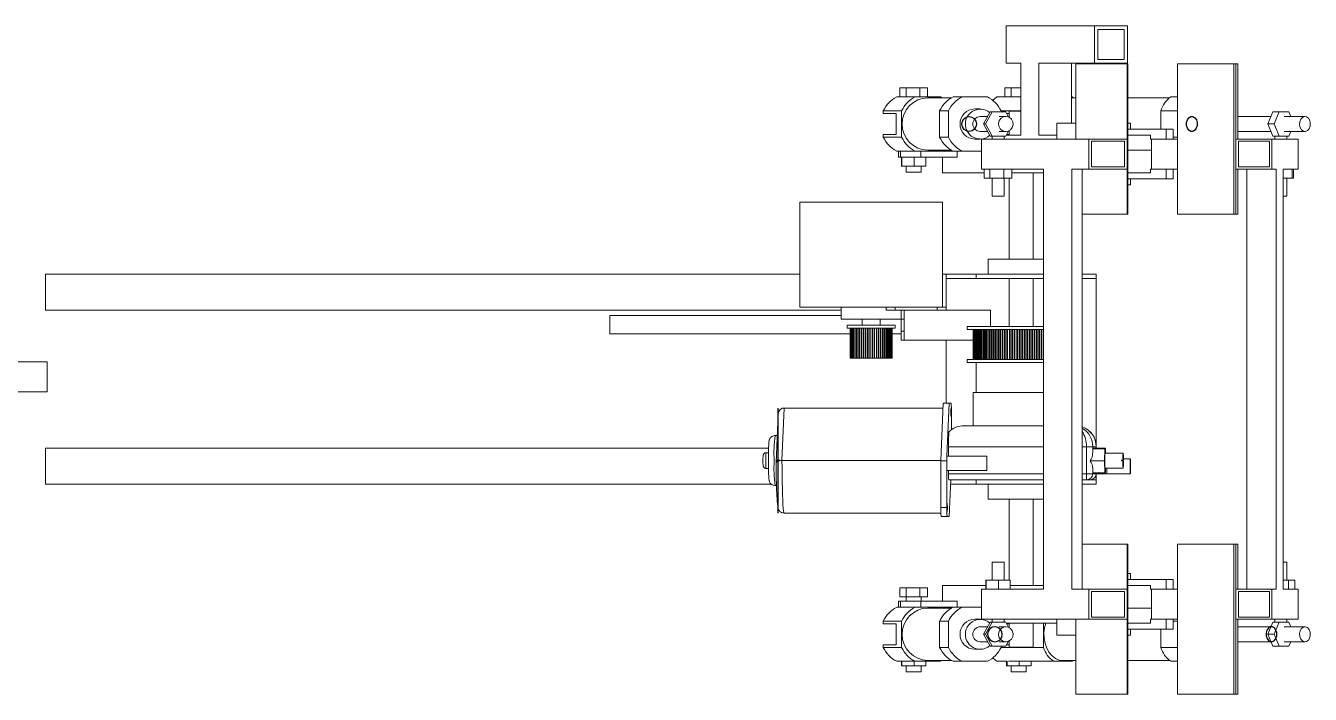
# Model space of a CAD drawing. Header units: millimetres. Extents: x 0 to 1189, y 0 to 841.
# Drawn here: x 562.8 to 648.4, y 686.9 to 731.5 of the extents above; entities that cross this region are included whole.
import ezdxf

# ---------------------------------------------------------------- set-up
doc = ezdxf.new("R2010")
doc.units = ezdxf.units.MM
doc.linetypes.add('CENTERX2', pattern=[20.32, 12.7, -2.54, 2.54, -2.54])

msp = doc.modelspace()

# ---------------------------------------------------------------- linework, layer by layer
at = {"color": 7, "linetype": 'Continuous', "lineweight": 15}
for p, q in [((628.163, 728.996), (628.163, 731.496)), ((634.053, 731.496), (628.163, 731.496)), ((634.053, 728.996), (634.053, 731.496)), ((634.053, 731.496), (636.243, 731.496)), ((634.272, 729.246), (634.272, 731.246)), ((634.272, 731.246), (636.024, 731.246)), ((636.024, 731.246), (636.024, 729.246)), ((636.243, 731.496), (636.243, 728.996)), ((636.024, 729.246), (634.272, 729.246)), ((629.128, 728.996), (628.163, 728.996)), ((629.128, 728.996), (629.128, 724.196)), ((634.053, 728.996), (630.334, 728.996)), ((630.334, 728.996), (630.334, 724.196)), ((632.523, 728.996), (632.523, 724.996)), ((632.813, 728.946), (632.813, 723.946)), ((632.813, 728.946), (636.226, 728.946)), ((636.243, 728.996), (634.053, 728.996)), ((636.226, 728.946), (636.226, 718.946)), ((636.226, 728.946), (636.274, 728.946)), ((636.274, 728.946), (636.274, 718.946)), ((639.565, 728.946), (639.565, 718.946)), ((639.565, 728.946), (643.324, 728.946)), ((643.324, 728.946), (643.324, 718.946)), ((643.461, 728.946), (643.324, 728.946)), ((643.461, 728.946), (643.461, 718.946)), ((643.6, 728.946), (643.461, 728.946)), ((643.6, 723.946), (643.6, 728.946)), ((621.073, 726.746), (620.875, 726.746)), ((621.073, 727.346), (621.073, 726.746)), ((621.073, 727.346), (621.498, 727.346)), ((621.073, 726.746), (621.105, 726.746)), ((622.096, 726.746), (621.105, 726.746)), ((621.498, 727.346), (621.498, 726.746)), ((621.498, 727.346), (622.42, 727.346)), ((622.096, 726.746), (623.795, 726.746)), ((622.42, 727.346), (622.42, 726.746)), ((622.42, 727.346), (622.918, 727.346)), ((622.918, 727.346), (622.918, 726.746)), ((624.536, 726.696), (622.946, 726.696)), ((623.889, 726.696), (623.795, 726.746)), ((625.218, 726.746), (624.63, 726.746)), ((625.218, 726.746), (626.916, 726.746)), ((628.461, 726.746), (627.541, 726.746)), ((628.08, 727.346), (628.08, 726.746)), ((628.08, 727.346), (628.505, 727.346)), ((628.461, 726.746), (628.505, 726.746)), ((628.505, 727.346), (628.505, 726.746)), ((628.505, 727.346), (629.128, 727.346)), ((628.505, 726.746), (628.546, 726.746)), ((629.128, 726.746), (628.546, 726.746)), ((632.523, 726.746), (632.558, 726.746)), ((632.813, 726.696), (632.523, 726.696)), ((632.627, 726.696), (632.558, 726.746)), ((639.052, 726.696), (636.274, 726.696)), ((639.565, 726.746), (639.122, 726.746)), ((619.971, 725.818), (619.971, 725.646)), ((621.192, 725.818), (619.971, 725.818)), ((620.83, 725.646), (619.971, 725.646)), ((620.83, 724.246), (620.83, 725.646)), ((621.192, 725.818), (621.192, 724.075)), ((624.314, 725.818), (623.726, 725.818)), ((623.726, 725.818), (623.726, 724.075)), ((624.314, 725.818), (624.314, 724.075)), ((626.429, 725.946), (626.067, 725.946)), ((627.101, 725.746), (626.651, 724.946)), ((627.236, 725.746), (626.787, 724.946)), ((627.236, 725.746), (627.101, 725.746)), ((628.136, 725.746), (627.236, 725.746)), ((627.821, 725.818), (627.821, 725.746)), ((629.128, 725.818), (627.821, 725.818)), ((628.327, 725.408), (628.136, 725.746)), ((628.366, 725.646), (628.192, 725.646)), ((628.366, 725.796), (628.366, 725.389)), ((628.366, 725.796), (628.465, 725.796)), ((628.465, 725.796), (629.128, 725.796)), ((639.565, 725.818), (638.457, 725.818)), ((638.457, 725.818), (638.457, 724.596)), ((645.588, 724.946), (645.919, 725.746)), ((645.919, 725.746), (646.338, 725.746)), ((646.007, 724.946), (646.338, 725.746)), ((646.338, 725.746), (647, 725.746)), ((647, 725.746), (647.124, 725.446)), ((626.932, 725.446), (626.429, 725.446)), ((626.787, 724.946), (626.651, 724.946)), ((626.651, 724.946), (627.101, 724.146)), ((626.787, 724.946), (627.236, 724.146)), ((628.139, 725.446), (627.686, 725.446)), ((631.526, 724.996), (631.526, 723.946)), ((631.526, 724.996), (632.813, 724.996)), ((636.274, 724.996), (636.442, 724.996)), ((636.442, 724.596), (636.442, 724.996)), ((645.795, 725.446), (643.6, 725.446)), ((645.919, 724.146), (645.588, 724.946)), ((645.588, 724.946), (646.007, 724.946)), ((646.338, 724.146), (646.007, 724.946)), ((648.064, 725.446), (646.669, 725.446)), ((619.971, 724.246), (619.971, 724.075)), ((619.971, 724.246), (620.83, 724.246)), ((621.192, 724.075), (619.971, 724.075)), ((624.314, 724.075), (623.726, 724.075)), ((626.067, 723.946), (626.429, 723.946)), ((626.429, 724.446), (626.932, 724.446)), ((626.524, 721.946), (626.524, 723.946)), ((633.661, 723.946), (626.524, 723.946)), ((627.236, 724.146), (627.101, 724.146)), ((627.218, 724.146), (627.218, 723.946)), ((627.236, 724.146), (627.429, 724.146)), ((627.944, 724.146), (627.429, 724.146)), ((627.686, 724.446), (628.139, 724.446)), ((627.944, 724.146), (628.136, 724.146)), ((628.018, 723.946), (628.018, 724.146)), ((628.136, 724.146), (628.327, 724.485)), ((629.128, 724.196), (628.164, 724.196)), ((628.192, 724.246), (628.366, 724.246)), ((628.366, 724.504), (628.366, 724.196)), ((631.526, 724.196), (630.334, 724.196)), ((633.661, 721.946), (633.661, 723.946)), ((636.226, 723.946), (633.661, 723.946)), ((636.226, 723.946), (636.226, 721.946)), ((638.819, 724.596), (636.274, 724.596)), ((637.784, 724.196), (636.274, 724.196)), ((637.784, 723.946), (637.784, 724.196)), ((638.819, 723.946), (637.784, 723.946)), ((637.846, 723.946), (637.846, 721.946)), ((638.819, 724.596), (638.819, 723.946)), ((639.279, 724.596), (638.819, 724.596)), ((639.565, 723.946), (638.819, 723.946)), ((639.279, 724.596), (639.279, 723.946)), ((639.565, 724.075), (639.279, 724.075)), ((643.461, 723.946), (643.461, 721.946)), ((643.461, 723.946), (645.867, 723.946)), ((643.6, 724.446), (645.795, 724.446)), ((645.867, 721.946), (645.867, 723.946)), ((645.867, 723.946), (647.617, 723.946)), ((645.919, 724.146), (646.338, 724.146)), ((646.06, 724.146), (646.06, 723.946)), ((646.479, 724.146), (646.338, 724.146)), ((646.858, 724.146), (646.479, 724.146)), ((646.669, 724.446), (648.064, 724.446)), ((647, 724.146), (646.858, 724.146)), ((646.86, 723.946), (646.86, 724.146)), ((647.124, 724.446), (647, 724.146)), ((647.617, 721.946), (647.617, 723.946)), ((620.996, 723.146), (620.875, 723.146)), ((620.996, 723.146), (620.996, 722.746)), ((620.996, 723.146), (621.12, 723.146)), ((621.12, 723.146), (621.12, 722.746)), ((621.12, 723.146), (621.257, 723.146)), ((622.096, 723.146), (621.257, 723.146)), ((622.096, 723.146), (623.795, 723.146)), ((622.478, 723.146), (622.478, 722.746)), ((622.946, 723.196), (624.536, 723.196)), ((623.795, 723.146), (623.889, 723.196)), ((624.63, 723.146), (623.795, 723.146)), ((623.922, 723.196), (623.922, 723.146)), ((625.218, 723.146), (624.63, 723.146)), ((624.887, 722.746), (624.887, 723.146)), ((625.218, 723.146), (626.524, 723.146)), ((636.047, 723.806), (633.84, 723.806)), ((633.84, 723.806), (633.84, 722.086)), ((636.047, 722.086), (636.047, 723.806)), ((636.274, 723.196), (637.846, 723.196)), ((643.629, 723.806), (645.699, 723.806)), ((643.629, 722.086), (643.629, 723.806)), ((645.699, 723.806), (645.699, 722.086)), ((621.12, 722.746), (620.996, 722.746)), ((622.478, 722.746), (621.12, 722.746)), ((621.18, 722.746), (621.18, 722.146)), ((621.212, 722.746), (621.212, 722.146)), ((622.027, 722.746), (622.027, 722.146)), ((624.887, 722.746), (622.478, 722.746)), ((622.811, 722.746), (622.811, 722.146)), ((623.922, 722.746), (623.922, 721.696)), ((621.212, 722.146), (621.18, 722.146)), ((622.027, 722.146), (621.212, 722.146)), ((621.496, 722.146), (621.496, 721.746)), ((622.496, 721.746), (621.496, 721.746)), ((622.811, 722.146), (622.027, 722.146)), ((622.496, 721.746), (622.496, 722.146)), ((626.7, 721.696), (623.922, 721.696)), ((630.656, 721.946), (626.524, 721.946)), ((626.7, 721.346), (626.7, 721.946)), ((627.077, 721.346), (627.077, 721.946)), ((627.996, 721.346), (627.996, 721.946)), ((628.537, 721.346), (628.537, 721.946)), ((630.656, 721.696), (628.537, 721.696)), ((629.966, 715.946), (629.966, 721.696)), ((630.656, 693.946), (630.656, 721.946)), ((632.534, 693.946), (632.534, 721.946)), ((633.661, 721.946), (632.534, 721.946)), ((633.221, 693.946), (633.221, 721.946)), ((636.226, 721.946), (633.661, 721.946)), ((633.84, 722.086), (636.047, 722.086)), ((636.274, 721.696), (637.784, 721.696)), ((637.784, 721.696), (637.784, 721.946)), ((638.819, 721.946), (637.784, 721.946)), ((639.565, 721.946), (638.819, 721.946)), ((638.819, 721.296), (638.819, 721.946)), ((639.279, 721.296), (639.279, 721.946)), ((643.461, 721.946), (645.867, 721.946)), ((643.6, 718.946), (643.6, 721.946)), ((645.699, 722.086), (643.629, 722.086)), ((644.197, 721.946), (644.197, 693.946)), ((645.867, 721.946), (646.144, 721.946)), ((646.144, 721.946), (646.144, 693.946)), ((646.604, 721.946), (647.617, 721.946)), ((646.604, 721.946), (646.604, 693.946)), ((647.219, 721.346), (647.219, 721.946)), ((647.295, 721.346), (647.295, 721.946)), ((627.077, 721.346), (626.7, 721.346)), ((627.996, 721.346), (627.077, 721.346)), ((627.218, 721.346), (627.218, 720.146)), ((628.537, 721.346), (627.996, 721.346)), ((628.018, 720.146), (628.018, 721.346)), ((628.366, 721.346), (628.366, 715.946)), ((638.819, 721.296), (636.274, 721.296)), ((636.274, 720.896), (636.442, 720.896)), ((636.442, 720.896), (636.442, 721.296)), ((639.279, 721.296), (638.819, 721.296)), ((647.219, 721.346), (646.604, 721.346)), ((646.86, 720.146), (646.86, 721.346)), ((647.295, 721.346), (647.219, 721.346)), ((614.41, 719.746), (614.41, 712.746)), ((623.922, 719.746), (614.41, 719.746)), ((623.922, 712.746), (623.922, 719.746)), ((628.018, 720.146), (627.218, 720.146)), ((646.86, 720.146), (646.604, 720.146)), ((633.221, 718.946), (636.226, 718.946)), ((636.226, 718.946), (636.274, 718.946)), ((639.565, 718.946), (643.324, 718.946)), ((643.461, 718.946), (643.324, 718.946)), ((643.6, 718.946), (643.461, 718.946)), ((626.966, 715.946), (626.966, 714.946)), ((630.656, 715.946), (626.966, 715.946)), ((564.166, 712.546), (564.166, 714.946)), ((564.166, 714.946), (614.41, 714.946)), ((623.922, 714.951), (624.166, 714.951)), ((624.166, 714.946), (624.166, 714.951)), ((624.166, 714.646), (624.166, 714.946)), ((624.166, 714.946), (626.166, 714.946)), ((626.166, 714.646), (624.166, 714.646)), ((624.166, 712.746), (624.166, 714.646)), ((626.166, 714.946), (626.166, 714.646)), ((626.166, 714.946), (630.656, 714.946)), ((626.166, 714.646), (630.656, 714.646)), ((628.366, 714.646), (628.366, 711.446)), ((629.966, 711.446), (629.966, 714.646)), ((633.221, 714.946), (634.166, 714.946)), ((634.166, 714.646), (633.221, 714.646)), ((634.166, 714.946), (634.166, 714.646)), ((634.166, 714.646), (634.166, 703.336)), ((564.166, 712.546), (617.166, 712.546)), ((617.166, 712.176), (601.766, 712.176)), ((601.766, 711.594), (601.766, 712.176)), ((620.215, 712.746), (614.41, 712.746)), ((617.166, 712.746), (617.166, 711.946)), ((620.166, 712.546), (620.166, 712.746)), ((620.766, 712.546), (620.166, 712.546)), ((620.215, 712.746), (620.766, 712.746)), ((620.766, 712.746), (620.766, 712.546)), ((620.766, 712.746), (623.566, 712.746)), ((620.766, 712.546), (623.566, 712.546)), ((621.166, 711.946), (621.166, 712.546)), ((621.366, 712.546), (621.366, 711.946)), ((623.566, 712.546), (623.566, 712.746)), ((623.566, 712.746), (624.166, 712.746)), ((624.166, 712.546), (623.566, 712.546)), ((624.166, 712.746), (624.166, 712.546)), ((627.118, 712.546), (624.166, 712.546)), ((627.118, 711.446), (627.118, 712.546)), ((601.766, 710.976), (601.766, 711.594)), ((621.166, 711.946), (617.166, 711.946)), ((617.566, 711.546), (617.566, 711.346)), ((617.566, 711.546), (620.766, 711.546)), ((617.566, 711.346), (620.766, 711.346)), ((617.767, 711.346), (617.767, 709.346)), ((617.769, 709.346), (617.769, 711.346)), ((617.781, 711.346), (617.781, 709.346)), ((617.785, 709.346), (617.785, 711.346)), ((617.81, 711.346), (617.81, 709.346)), ((617.817, 709.346), (617.817, 711.346)), ((617.854, 711.346), (617.854, 709.346)), ((617.864, 709.346), (617.864, 711.346)), ((617.912, 711.346), (617.912, 709.346)), ((617.925, 709.346), (617.925, 711.346)), ((617.985, 711.346), (617.985, 709.346)), ((617.999, 709.346), (617.999, 711.346)), ((618.07, 711.346), (618.07, 709.346)), ((618.086, 709.346), (618.086, 711.346)), ((618.167, 711.346), (618.167, 709.346)), ((618.185, 709.346), (618.185, 711.346)), ((618.275, 711.346), (618.275, 709.346)), ((618.295, 709.346), (618.295, 711.346)), ((618.392, 711.346), (618.392, 709.346)), ((618.415, 709.346), (618.415, 711.346)), ((618.518, 711.346), (618.518, 709.346)), ((618.542, 709.346), (618.542, 711.346)), ((618.566, 711.946), (618.566, 711.546)), ((618.652, 711.346), (618.652, 709.346)), ((618.677, 709.346), (618.677, 711.346)), ((618.791, 711.346), (618.791, 709.346)), ((618.816, 709.346), (618.816, 711.346)), ((618.934, 711.346), (618.934, 709.346)), ((618.96, 709.346), (618.96, 711.346)), ((619.079, 711.346), (619.079, 709.346)), ((619.106, 709.346), (619.106, 711.346)), ((619.226, 711.346), (619.226, 709.346)), ((619.252, 709.346), (619.252, 711.346)), ((619.372, 711.346), (619.372, 709.346)), ((619.398, 709.346), (619.398, 711.346)), ((619.515, 711.346), (619.515, 709.346)), ((619.541, 709.346), (619.541, 711.346)), ((619.655, 711.346), (619.655, 709.346)), ((619.68, 709.346), (619.68, 711.346)), ((619.766, 711.546), (619.766, 711.946)), ((619.79, 711.346), (619.79, 709.346)), ((619.813, 709.346), (619.813, 711.346)), ((619.917, 711.346), (619.917, 709.346)), ((619.939, 709.346), (619.939, 711.346)), ((620.037, 711.346), (620.037, 709.346)), ((620.057, 709.346), (620.057, 711.346)), ((620.146, 711.346), (620.146, 709.346)), ((620.165, 709.346), (620.165, 711.346)), ((620.245, 711.346), (620.245, 709.346)), ((620.262, 709.346), (620.262, 711.346)), ((620.333, 711.346), (620.333, 709.346)), ((620.347, 709.346), (620.347, 711.346)), ((620.407, 711.346), (620.407, 709.346)), ((620.419, 709.346), (620.419, 711.346)), ((620.468, 711.346), (620.468, 709.346)), ((620.478, 709.346), (620.478, 711.346)), ((620.515, 711.346), (620.515, 709.346)), ((620.522, 709.346), (620.522, 711.346)), ((620.546, 711.346), (620.546, 709.346)), ((620.551, 709.346), (620.551, 711.346)), ((620.563, 711.346), (620.563, 709.346)), ((620.565, 709.346), (620.565, 711.346)), ((620.766, 711.346), (620.766, 711.546)), ((621.366, 711.946), (621.166, 711.946)), ((621.166, 711.146), (621.166, 711.946)), ((621.166, 711.146), (621.366, 711.146)), ((621.166, 710.546), (621.166, 711.146)), ((621.366, 711.146), (621.366, 711.946)), ((621.366, 711.146), (621.366, 710.546)), ((625.566, 711.446), (625.566, 711.246)), ((625.566, 711.446), (630.656, 711.446)), ((625.566, 711.246), (630.652, 711.246)), ((625.966, 709.246), (625.966, 711.246)), ((625.967, 711.246), (625.967, 709.246)), ((625.972, 709.246), (625.972, 711.246)), ((625.976, 711.246), (625.976, 709.246)), ((625.988, 709.246), (625.988, 711.246)), ((625.993, 711.246), (625.993, 709.246)), ((626.011, 709.246), (626.011, 711.246)), ((626.02, 711.246), (626.02, 709.246)), ((626.044, 709.246), (626.044, 711.246)), ((626.055, 711.246), (626.055, 709.246)), ((626.085, 709.246), (626.085, 711.246)), ((626.098, 711.246), (626.098, 709.246)), ((626.134, 709.246), (626.134, 711.246)), ((626.15, 711.246), (626.15, 709.246)), ((626.192, 709.246), (626.192, 711.246)), ((626.21, 711.246), (626.21, 709.246)), ((626.258, 709.246), (626.258, 711.246)), ((626.278, 711.246), (626.278, 709.246)), ((626.332, 709.246), (626.332, 711.246)), ((626.354, 711.246), (626.354, 709.246)), ((626.413, 709.246), (626.413, 711.246)), ((626.438, 711.246), (626.438, 709.246)), ((626.503, 709.246), (626.503, 711.246)), ((626.529, 711.246), (626.529, 709.246)), ((626.599, 709.246), (626.599, 711.246)), ((626.628, 711.246), (626.628, 709.246)), ((626.703, 709.246), (626.703, 711.246)), ((626.733, 711.246), (626.733, 709.246)), ((626.813, 709.246), (626.813, 711.246)), ((626.845, 711.246), (626.845, 709.246)), ((626.93, 709.246), (626.93, 711.246)), ((626.964, 711.246), (626.964, 709.246)), ((627.053, 709.246), (627.053, 711.246)), ((627.089, 711.246), (627.089, 709.246)), ((627.181, 709.246), (627.181, 711.246)), ((627.219, 711.246), (627.219, 709.246)), ((627.315, 709.246), (627.315, 711.246)), ((627.354, 711.246), (627.354, 709.246)), ((627.454, 709.246), (627.454, 711.246)), ((627.495, 711.246), (627.495, 709.246)), ((627.598, 709.246), (627.598, 711.246)), ((627.64, 711.246), (627.64, 709.246)), ((627.746, 709.246), (627.746, 711.246)), ((627.789, 711.246), (627.789, 709.246)), ((627.899, 709.246), (627.899, 711.246)), ((627.942, 711.246), (627.942, 709.246)), ((628.054, 709.246), (628.054, 711.246)), ((628.099, 711.246), (628.099, 709.246)), ((628.213, 709.246), (628.213, 711.246)), ((628.258, 711.246), (628.258, 709.246)), ((628.374, 709.246), (628.374, 711.246)), ((628.42, 711.246), (628.42, 709.246)), ((628.537, 709.246), (628.537, 711.246)), ((628.584, 711.246), (628.584, 709.246)), ((628.702, 709.246), (628.702, 711.246)), ((628.749, 711.246), (628.749, 709.246)), ((628.869, 709.246), (628.869, 711.246)), ((628.916, 711.246), (628.916, 709.246)), ((629.036, 709.246), (629.036, 711.246)), ((629.083, 711.246), (629.083, 709.246)), ((629.203, 709.246), (629.203, 711.246)), ((629.251, 711.246), (629.251, 709.246)), ((629.371, 709.246), (629.371, 711.246)), ((629.418, 711.246), (629.418, 709.246)), ((629.538, 709.246), (629.538, 711.246)), ((629.585, 711.246), (629.585, 709.246)), ((629.703, 709.246), (629.703, 711.246)), ((629.75, 711.246), (629.75, 709.246)), ((629.868, 709.246), (629.868, 711.246)), ((629.914, 711.246), (629.914, 709.246)), ((630.03, 709.246), (630.03, 711.246)), ((630.076, 711.246), (630.076, 709.246)), ((630.19, 709.246), (630.19, 711.246)), ((630.235, 711.246), (630.235, 709.246)), ((630.347, 709.246), (630.347, 711.246)), ((630.392, 711.246), (630.392, 709.246)), ((630.501, 709.246), (630.501, 711.246)), ((630.545, 711.246), (630.545, 709.246)), ((630.652, 709.246), (630.652, 711.246)), ((601.766, 710.976), (617.767, 710.976)), ((620.565, 710.976), (621.166, 710.976)), ((621.366, 710.546), (621.166, 710.546)), ((625.966, 710.546), (621.366, 710.546)), ((624.166, 710.546), (624.166, 706.337)), ((564.27, 709.11), (550.41, 709.11)), ((564.27, 709.11), (564.27, 707.11)), ((617.767, 709.346), (617.769, 709.346)), ((617.769, 709.346), (617.781, 709.346)), ((617.781, 709.346), (617.785, 709.346)), ((617.785, 709.346), (617.81, 709.346)), ((617.81, 709.346), (617.817, 709.346)), ((617.817, 709.346), (617.854, 709.346)), ((617.854, 709.346), (617.864, 709.346)), ((617.864, 709.346), (617.912, 709.346)), ((617.912, 709.346), (617.925, 709.346)), ((617.925, 709.346), (617.985, 709.346)), ((617.985, 709.346), (617.999, 709.346)), ((617.999, 709.346), (618.07, 709.346)), ((618.07, 709.346), (618.086, 709.346)), ((618.086, 709.346), (618.167, 709.346)), ((618.167, 709.346), (618.185, 709.346)), ((618.185, 709.346), (618.275, 709.346)), ((618.275, 709.346), (618.295, 709.346)), ((618.295, 709.346), (618.392, 709.346)), ((618.392, 709.346), (618.415, 709.346)), ((618.415, 709.346), (618.518, 709.346)), ((618.518, 709.346), (618.542, 709.346)), ((618.542, 709.346), (618.652, 709.346)), ((618.652, 709.346), (618.677, 709.346)), ((618.677, 709.346), (618.791, 709.346)), ((618.791, 709.346), (618.816, 709.346)), ((618.816, 709.346), (618.934, 709.346)), ((618.934, 709.346), (618.96, 709.346)), ((618.96, 709.346), (619.079, 709.346)), ((619.079, 709.346), (619.106, 709.346)), ((619.106, 709.346), (619.226, 709.346)), ((619.226, 709.346), (619.252, 709.346)), ((619.252, 709.346), (619.372, 709.346)), ((619.372, 709.346), (619.398, 709.346)), ((619.398, 709.346), (619.515, 709.346)), ((619.515, 709.346), (619.541, 709.346)), ((619.541, 709.346), (619.655, 709.346)), ((619.655, 709.346), (619.68, 709.346)), ((619.68, 709.346), (619.79, 709.346)), ((619.79, 709.346), (619.813, 709.346)), ((619.813, 709.346), (619.917, 709.346)), ((619.917, 709.346), (619.939, 709.346)), ((619.939, 709.346), (620.037, 709.346)), ((620.037, 709.346), (620.057, 709.346)), ((620.057, 709.346), (620.146, 709.346)), ((620.146, 709.346), (620.165, 709.346)), ((620.165, 709.346), (620.245, 709.346)), ((620.245, 709.346), (620.262, 709.346)), ((620.262, 709.346), (620.333, 709.346)), ((620.333, 709.346), (620.347, 709.346)), ((620.347, 709.346), (620.407, 709.346)), ((620.407, 709.346), (620.419, 709.346)), ((620.419, 709.346), (620.468, 709.346)), ((620.468, 709.346), (620.478, 709.346)), ((620.478, 709.346), (620.515, 709.346)), ((620.515, 709.346), (620.522, 709.346)), ((620.522, 709.346), (620.546, 709.346)), ((620.546, 709.346), (620.551, 709.346)), ((620.551, 709.346), (620.563, 709.346)), ((620.563, 709.346), (620.565, 709.346)), ((625.566, 709.246), (625.566, 709.046)), ((625.566, 709.246), (630.652, 709.246)), ((625.566, 709.046), (630.656, 709.046)), ((626.166, 709.046), (626.166, 707.046)), ((564.27, 707.11), (550.41, 707.11)), ((625.966, 707.046), (625.966, 704.846)), ((625.966, 707.046), (629.034, 707.046)), ((629.034, 707.046), (630.656, 707.046)), ((613.373, 706.022), (613.229, 702.522)), ((613.373, 706.022), (623.952, 706.022)), ((623.965, 706.337), (623.808, 702.509)), ((624.365, 706.337), (623.965, 706.337)), ((624.365, 706.337), (624.22, 702.818)), ((624.493, 706.337), (624.365, 706.337)), ((612.98, 705.641), (612.846, 702.37)), ((624.518, 704.575), (624.518, 705.737)), ((625.379, 704.846), (630.656, 704.846)), ((612.92, 704.188), (612.774, 704.188)), ((624.323, 703.446), (624.323, 702.818)), ((633.515, 703.446), (633.931, 703.446)), ((633.515, 701.646), (633.515, 703.446)), ((633.931, 703.446), (633.931, 703.096)), ((634.162, 703.446), (633.931, 703.446)), ((634.166, 703.336), (634.166, 703.446)), ((564.166, 703.346), (564.166, 700.946)), ((564.166, 703.346), (612.334, 703.346)), ((612.326, 703.046), (612.174, 703.046)), ((624.207, 702.818), (624.207, 702.509)), ((626.872, 701.87), (626.872, 702.818)), ((633.936, 703.307), (633.931, 703.096)), ((633.974, 703.336), (633.936, 703.307)), ((634.735, 703.307), (633.936, 703.307)), ((634.773, 703.336), (633.974, 703.336)), ((634.735, 703.307), (634.717, 702.493)), ((634.773, 703.336), (634.735, 703.307)), ((635.954, 703.022), (634.755, 703.022)), ((634.781, 703.022), (634.773, 703.336)), ((635.833, 702.548), (635.933, 702.548)), ((635.974, 702.548), (635.933, 702.548)), ((636.432, 702.646), (636.432, 701.646)), ((636.44, 701.646), (636.44, 702.646)), ((612.174, 701.998), (612.326, 701.998)), ((613.229, 702.522), (623.808, 702.522)), ((624.207, 702.509), (623.808, 702.509)), ((623.808, 702.509), (623.808, 699.39)), ((624.207, 702.509), (624.207, 701.87)), ((624.207, 701.87), (624.207, 699.39)), ((624.323, 701.87), (624.323, 701.646)), ((634.717, 702.493), (633.753, 702.493)), ((633.931, 701.972), (633.931, 701.646)), ((633.931, 701.972), (633.938, 701.708)), ((634.737, 701.708), (633.938, 701.708)), ((633.997, 701.708), (633.997, 701.646)), ((634.717, 702.493), (634.737, 701.708)), ((634.737, 701.708), (634.775, 701.737)), ((634.755, 702.022), (635.954, 702.022)), ((634.775, 701.737), (634.781, 702.022)), ((634.856, 701.646), (634.856, 702.022)), ((635.933, 702.496), (635.833, 702.496)), ((635.933, 702.496), (635.974, 702.496)), ((564.166, 700.946), (612.528, 700.946)), ((612.774, 700.856), (612.866, 700.856)), ((630.656, 701.246), (624.339, 701.246)), ((624.366, 698.79), (624.467, 701.246)), ((626.166, 700.946), (624.455, 700.946)), ((626.166, 701.246), (626.166, 700.946)), ((626.166, 700.946), (630.656, 700.946)), ((626.966, 700.946), (626.966, 699.946)), ((633.531, 701.246), (633.221, 701.246)), ((634.166, 700.946), (633.221, 700.946)), ((633.515, 701.646), (633.931, 701.646)), ((633.667, 701.246), (633.531, 701.246)), ((633.667, 701.246), (634.166, 701.246)), ((633.931, 701.646), (633.997, 701.646)), ((634.856, 701.646), (633.997, 701.646)), ((634.166, 701.646), (634.166, 701.246)), ((634.166, 701.246), (634.166, 700.946)), ((624.207, 699.39), (623.808, 699.39)), ((630.656, 699.946), (626.966, 699.946)), ((628.366, 699.946), (628.366, 694.546)), ((629.966, 694.196), (629.966, 699.946)), ((613.373, 699.022), (623.813, 699.022)), ((624.232, 698.79), (623.832, 698.79)), ((624.232, 698.79), (624.366, 698.79)), ((633.221, 696.946), (636.226, 696.946)), ((636.226, 686.946), (636.226, 696.946)), ((636.226, 696.946), (636.274, 696.946)), ((636.274, 686.946), (636.274, 696.946)), ((639.565, 686.946), (639.565, 696.946)), ((639.565, 696.946), (643.324, 696.946)), ((643.324, 686.946), (643.324, 696.946)), ((643.461, 696.946), (643.324, 696.946)), ((643.461, 686.946), (643.461, 696.946)), ((643.6, 696.946), (643.461, 696.946)), ((643.6, 693.946), (643.6, 696.946)), ((627.218, 695.746), (627.218, 694.546)), ((627.218, 695.746), (628.018, 695.746)), ((628.018, 694.546), (628.018, 695.746)), ((646.604, 695.746), (646.86, 695.746)), ((646.86, 694.546), (646.86, 695.746)), ((636.274, 694.996), (636.442, 694.996)), ((636.442, 694.596), (636.442, 694.996)), ((621.073, 694.034), (621.073, 693.434)), ((621.073, 694.034), (621.498, 694.034)), ((621.498, 694.034), (621.498, 693.434)), ((621.498, 694.034), (622.42, 694.034)), ((622.42, 694.034), (622.42, 693.434)), ((622.42, 694.034), (622.918, 694.034)), ((622.918, 694.034), (622.918, 693.434)), ((623.922, 693.146), (623.922, 694.196)), ((626.803, 694.196), (623.922, 694.196)), ((626.803, 694.546), (626.803, 693.946)), ((626.803, 694.546), (626.835, 694.546)), ((626.835, 694.546), (626.835, 693.946)), ((626.835, 694.546), (627.651, 694.546)), ((627.651, 694.546), (627.651, 693.946)), ((627.651, 694.546), (628.434, 694.546)), ((628.434, 694.546), (628.434, 693.946)), ((630.656, 694.196), (628.434, 694.196)), ((638.819, 694.596), (636.274, 694.596)), ((636.274, 694.196), (637.784, 694.196)), ((637.784, 694.196), (637.784, 693.946)), ((638.819, 694.596), (638.819, 693.946)), ((639.279, 694.596), (638.819, 694.596)), ((639.279, 694.596), (639.279, 693.946)), ((646.604, 694.546), (646.965, 694.546)), ((646.965, 694.546), (646.965, 693.946)), ((646.965, 694.546), (647.382, 694.546)), ((647.382, 694.546), (647.382, 693.946)), ((620.996, 693.146), (620.996, 692.746)), ((621.12, 693.146), (620.996, 693.146)), ((621.073, 693.434), (621.498, 693.434)), ((621.12, 692.746), (621.12, 693.146)), ((622.478, 693.146), (621.12, 693.146)), ((621.496, 693.434), (621.496, 693.146)), ((621.498, 693.434), (622.42, 693.434)), ((622.42, 693.434), (622.918, 693.434)), ((622.478, 692.746), (622.478, 693.146)), ((624.887, 693.146), (622.478, 693.146)), ((622.496, 693.146), (622.496, 693.434)), ((624.887, 693.146), (624.887, 692.746)), ((626.524, 693.946), (626.524, 691.946)), ((630.656, 693.946), (626.524, 693.946)), ((633.661, 693.946), (632.534, 693.946)), ((633.661, 693.946), (633.661, 691.946)), ((636.226, 693.946), (633.661, 693.946)), ((633.84, 693.806), (636.047, 693.806)), ((633.84, 692.086), (633.84, 693.806)), ((636.047, 693.806), (636.047, 692.086)), ((636.226, 691.946), (636.226, 693.946)), ((638.819, 693.946), (637.784, 693.946)), ((637.846, 691.946), (637.846, 693.946)), ((639.565, 693.946), (638.819, 693.946)), ((643.461, 691.946), (643.461, 693.946)), ((643.461, 693.946), (645.867, 693.946)), ((645.699, 693.806), (643.629, 693.806)), ((643.629, 693.806), (643.629, 692.086)), ((645.699, 692.086), (645.699, 693.806)), ((645.867, 693.946), (645.867, 691.946)), ((645.867, 693.946), (646.144, 693.946)), ((646.604, 693.946), (647.617, 693.946)), ((647.617, 693.946), (647.617, 691.946)), ((620.996, 692.746), (620.875, 692.746)), ((620.996, 692.746), (621.12, 692.746)), ((621.12, 692.746), (621.257, 692.746)), ((622.096, 692.746), (621.257, 692.746)), ((622.096, 692.746), (623.795, 692.746)), ((624.536, 692.696), (622.946, 692.696)), ((623.889, 692.696), (623.795, 692.746)), ((624.63, 692.746), (623.795, 692.746)), ((623.922, 692.696), (623.922, 692.746)), ((625.218, 692.746), (624.63, 692.746)), ((625.218, 692.746), (626.524, 692.746)), ((637.846, 692.696), (636.274, 692.696)), ((619.971, 691.818), (619.971, 691.646)), ((621.192, 691.818), (619.971, 691.818)), ((620.83, 691.646), (619.971, 691.646)), ((620.83, 690.246), (620.83, 691.646)), ((621.192, 691.818), (621.192, 690.075)), ((624.314, 691.818), (623.726, 691.818)), ((623.726, 691.818), (623.726, 690.075)), ((624.314, 691.818), (624.314, 690.075)), ((626.429, 691.946), (626.067, 691.946)), ((626.932, 691.446), (626.429, 691.446)), ((633.661, 691.946), (626.524, 691.946)), ((626.651, 690.946), (627.101, 691.746)), ((626.787, 690.946), (627.236, 691.746)), ((627.101, 691.746), (627.236, 691.746)), ((627.218, 691.946), (627.218, 691.746)), ((627.236, 691.746), (627.429, 691.746)), ((627.429, 691.746), (627.944, 691.746)), ((628.139, 691.446), (627.686, 691.446)), ((627.944, 691.746), (628.136, 691.746)), ((628.018, 691.746), (628.018, 691.946)), ((628.136, 691.746), (628.327, 691.408)), ((631.526, 691.696), (628.164, 691.696)), ((628.366, 691.646), (628.192, 691.646)), ((628.366, 691.696), (628.366, 691.389)), ((629.966, 690.096), (629.966, 691.696)), ((630.643, 691.696), (630.643, 690.075)), ((631.526, 690.896), (631.526, 691.946)), ((632.813, 691.946), (632.813, 686.946)), ((636.226, 691.946), (633.661, 691.946)), ((636.047, 692.086), (633.84, 692.086)), ((637.784, 691.696), (636.274, 691.696)), ((637.784, 691.946), (637.784, 691.696)), ((638.819, 691.946), (637.784, 691.946)), ((639.565, 691.946), (638.819, 691.946)), ((638.819, 691.296), (638.819, 691.946)), ((639.279, 691.296), (639.279, 691.946)), ((639.565, 691.818), (639.279, 691.818)), ((643.461, 691.946), (645.867, 691.946)), ((643.6, 686.946), (643.6, 691.946)), ((645.795, 691.446), (643.6, 691.446)), ((643.629, 692.086), (645.699, 692.086)), ((645.919, 691.746), (645.588, 690.946)), ((645.867, 691.946), (647.617, 691.946)), ((646.338, 691.746), (645.919, 691.746)), ((646.338, 691.746), (646.007, 690.946)), ((646.06, 691.946), (646.06, 691.746)), ((646.479, 691.746), (646.338, 691.746)), ((646.479, 691.746), (646.858, 691.746)), ((648.064, 691.446), (646.669, 691.446)), ((647, 691.746), (646.858, 691.746)), ((646.86, 691.746), (646.86, 691.946)), ((647.124, 691.446), (647, 691.746)), ((627.101, 690.146), (626.651, 690.946)), ((626.651, 690.946), (626.787, 690.946)), ((627.236, 690.146), (626.787, 690.946)), ((631.526, 690.896), (632.813, 690.896)), ((638.819, 691.296), (636.274, 691.296)), ((636.274, 690.896), (636.442, 690.896)), ((636.442, 690.896), (636.442, 691.296)), ((638.457, 691.296), (638.457, 690.075)), ((639.279, 691.296), (638.819, 691.296)), ((646.007, 690.946), (645.588, 690.946)), ((645.588, 690.946), (645.919, 690.146)), ((646.007, 690.946), (646.338, 690.146)), ((619.971, 690.246), (619.971, 690.075)), ((619.971, 690.246), (620.83, 690.246)), ((621.192, 690.075), (619.971, 690.075)), ((624.314, 690.075), (623.726, 690.075)), ((626.067, 689.946), (626.429, 689.946)), ((626.429, 690.446), (626.932, 690.446)), ((627.101, 690.146), (627.236, 690.146)), ((628.136, 690.146), (627.236, 690.146)), ((627.686, 690.446), (628.139, 690.446)), ((627.821, 690.146), (627.821, 690.075)), ((630.643, 690.075), (627.821, 690.075)), ((628.327, 690.485), (628.136, 690.146)), ((628.192, 690.246), (628.366, 690.246)), ((628.366, 690.504), (628.366, 690.096)), ((628.366, 690.096), (628.465, 690.096)), ((628.465, 690.096), (629.966, 690.096)), ((639.565, 690.075), (638.457, 690.075)), ((643.6, 690.446), (645.795, 690.446)), ((646.338, 690.146), (645.919, 690.146)), ((646.338, 690.146), (647, 690.146)), ((646.669, 690.446), (648.064, 690.446)), ((647, 690.146), (647.124, 690.446)), ((621.212, 689.146), (620.875, 689.146)), ((621.18, 689.146), (621.18, 688.834)), ((621.212, 689.148), (621.212, 688.834)), ((622.096, 689.146), (621.215, 689.146)), ((622.027, 689.146), (622.027, 688.834)), ((622.096, 689.146), (623.795, 689.146)), ((622.811, 689.146), (622.811, 688.834)), ((622.946, 689.196), (624.536, 689.196)), ((623.795, 689.146), (623.889, 689.196)), ((625.218, 689.146), (624.63, 689.146)), ((625.218, 689.146), (626.916, 689.146)), ((628.218, 689.146), (627.541, 689.146)), ((628.188, 689.146), (628.188, 688.834)), ((628.219, 689.162), (628.219, 688.834)), ((631.308, 689.146), (628.309, 689.146)), ((629.035, 689.146), (629.035, 688.834)), ((629.818, 689.146), (629.818, 688.834)), ((631.308, 689.146), (632.558, 689.146)), ((631.933, 689.196), (632.813, 689.196)), ((632.558, 689.146), (632.627, 689.196)), ((636.274, 689.196), (639.052, 689.196)), ((639.565, 689.146), (639.122, 689.146)), ((621.212, 688.834), (621.18, 688.834)), ((622.027, 688.834), (621.212, 688.834)), ((621.496, 688.834), (621.496, 688.434)), ((622.496, 688.434), (621.496, 688.434)), ((622.811, 688.834), (622.027, 688.834)), ((622.496, 688.434), (622.496, 688.834)), ((628.219, 688.834), (628.188, 688.834)), ((629.035, 688.834), (628.219, 688.834)), ((628.503, 688.834), (628.503, 688.434)), ((629.503, 688.434), (628.503, 688.434)), ((629.818, 688.834), (629.035, 688.834)), ((629.503, 688.434), (629.503, 688.834)), ((632.813, 686.946), (636.226, 686.946)), ((636.226, 686.946), (636.274, 686.946)), ((639.565, 686.946), (643.324, 686.946)), ((643.461, 686.946), (643.324, 686.946)), ((643.6, 686.946), (643.461, 686.946))]:
    msp.add_line(p, q, dxfattribs=at)
at = {"color": 7, "linetype": 'CENTERX2'}
for p, q in [((612.973, 699.022), (612.973, 706.022)), ((613.118, 702.522), (612.829, 702.522))]:
    msp.add_line(p, q, dxfattribs=at)
at = {"color": 8, "linetype": 'Continuous', "lineweight": 15}
for p, q in [((630.656, 703.446), (624.323, 703.446)), ((633.515, 703.446), (633.221, 703.446)), ((634.162, 703.336), (634.162, 703.446)), ((634.166, 703.446), (634.162, 703.446)), ((624.323, 701.646), (630.656, 701.646)), ((633.221, 701.646), (633.515, 701.646))]:
    msp.add_line(p, q, dxfattribs=at)
at = {"color": 7, "linetype": 'Continuous', "flags": 128}
for points in [[(626.183, 724.954), (626.149, 724.762), (626.045, 724.598), (625.889, 724.488), (625.703, 724.447), (625.516, 724.482), (625.357, 724.587), (625.249, 724.748), (625.209, 724.939), (625.243, 725.131), (625.346, 725.295), (625.502, 725.405), (625.688, 725.446), (625.875, 725.411), (626.035, 725.305), (626.143, 725.145), (626.183, 724.954)], [(640.23, 724.673), (640.178, 724.854), (640.179, 725.049), (640.234, 725.228), (640.334, 725.365), (640.463, 725.438), (640.603, 725.436), (640.732, 725.36), (640.83, 725.22), (640.882, 725.039), (640.88, 724.844), (640.826, 724.665), (640.726, 724.528), (640.596, 724.455), (640.457, 724.457), (640.328, 724.533), (640.23, 724.673)], [(627.902, 690.939), (627.868, 691.131), (627.765, 691.295), (627.608, 691.405), (627.422, 691.446), (627.236, 691.411), (627.076, 691.305), (626.968, 691.145), (626.928, 690.954), (626.962, 690.762), (627.065, 690.598), (627.222, 690.488), (627.407, 690.447), (627.594, 690.482), (627.754, 690.587), (627.862, 690.748), (627.902, 690.939)], [(645.532, 691.22), (645.48, 691.039), (645.481, 690.844), (645.536, 690.665), (645.635, 690.528), (645.765, 690.455), (645.905, 690.457), (646.034, 690.533), (646.131, 690.673), (646.184, 690.854), (646.182, 691.049), (646.128, 691.228), (646.028, 691.365), (645.898, 691.438), (645.758, 691.436), (645.63, 691.36), (645.532, 691.22)]]:
    msp.add_lwpolyline(points, dxfattribs=at)
at = {"color": 7, "linetype": 'Continuous', "lineweight": 15, "flags": 128}
for points in [[(628.602, 725.1), (628.624, 724.906), (628.572, 724.719), (628.454, 724.566), (628.288, 724.471), (628.1, 724.448), (627.917, 724.501), (627.768, 724.622), (627.675, 724.793), (627.653, 724.987), (627.705, 725.174), (627.823, 725.327), (627.989, 725.422), (628.178, 725.445), (628.361, 725.392), (628.51, 725.27), (628.602, 725.1)], [(647.835, 724.562), (647.747, 724.714), (647.707, 724.901), (647.722, 725.095), (647.789, 725.267), (647.897, 725.389), (648.032, 725.444), (648.171, 725.424), (648.293, 725.331), (648.381, 725.179), (648.421, 724.992), (648.406, 724.798), (648.339, 724.626), (648.231, 724.504), (648.096, 724.449), (647.957, 724.469), (647.835, 724.562)], [(624.48, 705.737), (624.481, 705.852), (624.484, 705.949), (624.488, 706.014), (624.493, 706.037), (624.498, 706.014), (624.502, 705.949), (624.504, 705.852), (624.505, 705.737), (624.504, 705.622), (624.502, 705.525), (624.498, 705.46), (624.493, 705.437), (624.488, 705.46), (624.484, 705.525), (624.481, 705.622), (624.48, 705.737)], [(635.974, 702.548), (635.973, 702.731), (635.968, 702.885), (635.962, 702.986), (635.954, 703.022), (635.946, 702.986), (635.94, 702.885), (635.935, 702.731), (635.933, 702.548)], [(613.229, 702.522), (613.23, 702.024), (613.235, 701.536), (613.242, 701.068), (613.252, 700.63), (613.264, 700.23), (613.279, 699.877), (613.295, 699.578), (613.313, 699.338), (613.332, 699.164), (613.353, 699.058), (613.373, 699.022)], [(635.933, 702.496), (635.935, 702.313), (635.94, 702.159), (635.946, 702.058), (635.954, 702.022), (635.962, 702.058), (635.968, 702.159), (635.973, 702.313), (635.974, 702.496)], [(624.244, 699.39), (624.243, 699.276), (624.24, 699.178), (624.236, 699.113), (624.231, 699.09), (624.227, 699.113), (624.223, 699.178), (624.22, 699.276), (624.219, 699.39), (624.22, 699.505), (624.223, 699.603), (624.227, 699.668), (624.231, 699.69), (624.236, 699.668), (624.24, 699.603), (624.243, 699.505), (624.244, 699.39)], [(628.602, 690.793), (628.624, 690.987), (628.572, 691.174), (628.454, 691.327), (628.288, 691.422), (628.1, 691.445), (627.917, 691.392), (627.768, 691.27), (627.675, 691.1), (627.653, 690.906), (627.705, 690.719), (627.823, 690.566), (627.989, 690.471), (628.178, 690.448), (628.361, 690.501), (628.51, 690.622), (628.602, 690.793)], [(630.8, 691.696), (630.719, 691.385), (630.681, 691.035), (630.694, 690.681), (630.757, 690.339), (630.869, 690.021), (631.024, 689.741), (631.217, 689.51), (631.439, 689.338), (631.681, 689.232), (631.933, 689.196)], [(647.835, 691.331), (647.747, 691.179), (647.707, 690.992), (647.722, 690.798), (647.789, 690.626), (647.897, 690.504), (648.032, 690.449), (648.171, 690.469), (648.293, 690.562), (648.381, 690.714), (648.421, 690.901), (648.406, 691.095), (648.339, 691.267), (648.231, 691.389), (648.096, 691.444), (647.957, 691.424), (647.835, 691.331)]]:
    msp.add_lwpolyline(points, dxfattribs=at)
at = {"color": 7, "linetype": 'Continuous', "lineweight": 15}
for centre, radius, start, end in [((621.759, 724.981), 1.975, 116.60012, 154.90478), ((622.981, 724.981), 1.975, 116.60087, 154.90402), ((622.982, 724.946), 1.75, 91.19119, 268.80881), ((625.514, 724.981), 1.975, 116.60087, 154.90402), ((626.102, 724.981), 1.975, 116.6008, 154.90334), ((626.032, 724.981), 1.975, 25.09666, 63.3992), ((628.373, 725.529), 1.474, 124.35181, 138.06422), ((640.2, 725.272), 1.827, 126.16962, 162.58825), ((626.088, 724.946), 1, 91.18368, 268.81632), ((626.433, 724.939), 0.992, 49.81547, 269.80746), ((626.44, 724.946), 0.5, 91.21158, 268.78842), ((621.759, 724.912), 1.975, 205.09522, 243.39988), ((622.981, 724.912), 1.975, 205.09598, 243.39913), ((625.514, 724.912), 1.975, 205.09598, 243.39913), ((626.102, 724.912), 1.975, 205.09666, 243.3992), ((626.427, 724.907), 0.961, 270.12402, 312.24062), ((620.858, 705.887), 3.663, 357.65737, 7.06191), ((649.998, 703.505), 25.675, 177.94323, 180.13016), ((632.766, 703.446), 1.4, 0, 71.02185), ((639.628, 702.522), 4.899, 174.14227, 185.85773), ((647.891, 702.522), 12.057, 179.87518, 180.12482), ((623.817, 702.522), 12.057, 359.87518, 0.12482), ((643.224, 701.932), 30.381, 179.19091, 184.47033), ((626.763, 701.547), 2.442, 177.65683, 187.06015), ((635.956, 701.547), 2.443, 177.66026, 187.06013), ((633.531, 701.646), 0.4, 270.0255, 0.02319), ((633.762, 701.646), 0.4, 270.02453, 0.02416), ((633.766, 701.646), 0.4, 270, 0), ((627.466, 699.241), 3.661, 177.65433, 187.06268), ((627.868, 699.241), 3.663, 177.65843, 187.06085), ((621.759, 690.981), 1.975, 116.60013, 154.90458), ((622.981, 690.981), 1.975, 116.60088, 154.90383), ((622.982, 690.946), 1.75, 91.19119, 268.80881), ((625.514, 690.981), 1.975, 116.60088, 154.90383), ((626.102, 690.981), 1.975, 116.60081, 154.90314), ((626.088, 690.946), 1, 91.18373, 268.81627), ((626.433, 690.939), 0.992, 49.81544, 269.80749), ((626.44, 690.946), 0.5, 91.21158, 268.78842), ((621.759, 690.912), 1.975, 205.09515, 243.39977), ((622.981, 690.912), 1.975, 205.09591, 243.39901), ((625.514, 690.912), 1.975, 205.09591, 243.39901), ((626.102, 690.912), 1.975, 205.09659, 243.39908), ((626.427, 690.907), 0.961, 270.12298, 312.24166), ((626.032, 690.912), 1.975, 296.60092, 334.90341), ((632.387, 690.621), 1.827, 197.41063, 233.83036), ((640.2, 690.621), 1.827, 197.4117, 233.83026), ((628.373, 690.364), 1.474, 221.93618, 235.64706)]:
    msp.add_arc(centre, radius, start, end, dxfattribs=at)
at = {"color": 8, "linetype": 'Continuous', "lineweight": 15}
for centre, radius, start, end in [((632.762, 703.447), 1.4, 359.98657, 70.84016), ((622.16, 702.967), 9.466, 172.58865, 182.69252), ((615.066, 702.665), 2.917, 172.47954, 182.80156), ((614.521, 702.357), 2.374, 176.01436, 188.70454), ((622.16, 702.077), 9.466, 177.30748, 187.41135)]:
    msp.add_arc(centre, radius, start, end, dxfattribs=at)
at = {"color": 7, "linetype": 'Continuous', "lineweight": 15}
for centre, major_axis, ratio, start_param, end_param in [((625.379, 703.446), (1.456, 0), 0.96121, 1.570796, 2.366399), ((632.573, 703.446), (0, 1.4), 0.969719, 4.712389, 5.785689), ((633.531, 703.096), (0.023, 0.746), 0.535075, 3.787782, 4.728947), ((633.531, 701.972), (-0.027, 0.645), 0.619165, 4.686712, 5.627877)]:
    msp.add_ellipse(centre, major_axis=major_axis, ratio=ratio, start_param=start_param, end_param=end_param, dxfattribs=at)
at = {"color": 8, "linetype": 'Continuous', "lineweight": 15}
msp.add_ellipse((632.573, 703.446), major_axis=(0, 1.4), ratio=0.672475, start_param=4.712389, end_param=5.524223, dxfattribs=at)
at = {"color": 7, "linetype": 'Continuous', "lineweight": 15}
for points, knots in [([(613.373, 706.022), (613.331, 706.018), (613.246, 706.01), (613.134, 705.949), (613.045, 705.858), (612.991, 705.75), (612.986, 705.674), (612.983, 705.641)], [0, 0, 0, 0, 0.201465, 0.402724, 0.610124, 0.832583, 1, 1, 1, 1]), ([(612.772, 704.182), (612.737, 704.182), (612.659, 704.181), (612.555, 704.129), (612.473, 704.059), (612.421, 703.986), (612.392, 703.922), (612.377, 703.869), (612.366, 703.815), (612.356, 703.739), (612.346, 703.616), (612.336, 703.426), (612.329, 703.194), (612.324, 702.927), (612.322, 702.698), (612.321, 702.562), (612.321, 702.522)], [0, 0, 0, 0, 0.042639, 0.095937, 0.140148, 0.178488, 0.211504, 0.242219, 0.28348, 0.356172, 0.477038, 0.592203, 0.71343, 0.832377, 0.95053, 1, 1, 1, 1]), ([(612.174, 703.044), (612.156, 703.044), (612.117, 703.043), (612.066, 703.018), (612.025, 702.983), (611.999, 702.946), (611.984, 702.914), (611.977, 702.888), (611.973, 702.866), (611.968, 702.828), (611.964, 702.762), (611.961, 702.644), (611.961, 702.562), (611.961, 702.522)], [0, 0, 0, 0, 0.0684547, 0.1522641, 0.2213167, 0.2803638, 0.3301236, 0.3699308, 0.4087088, 0.473056, 0.6763451, 0.8434619, 1, 1, 1, 1]), ([(624.207, 702.818), (624.396, 702.818), (624.773, 702.818), (625.249, 702.818), (625.628, 702.818), (625.921, 702.818), (626.167, 702.818), (626.399, 702.818), (626.579, 702.818), (626.586, 702.818), (626.66, 702.818), (626.681, 702.818), (626.808, 702.818), (626.872, 702.818)], [0, 0, 0, 0, 0.125095, 0.249911, 0.314219, 0.375999, 0.438057, 0.500578, 0.64001, 0.779946, 0.853347, 0.926637, 1, 1, 1, 1]), ([(635.973, 702.646), (636.014, 702.646), (636.133, 702.646), (636.275, 702.646), (636.391, 702.646), (636.418, 702.646), (636.432, 702.646)], [0, 0, 0, 0, 0.166212, 0.482346, 0.741632, 1, 1, 1, 1]), ([(611.961, 702.522), (611.961, 702.497), (611.961, 702.43), (611.963, 702.325), (611.967, 702.235), (611.97, 702.191), (611.977, 702.153), (611.99, 702.114), (612.016, 702.07), (612.061, 702.029), (612.116, 702.001), (612.157, 702.001), (612.174, 702)], [0, 0, 0, 0, 0.0987804, 0.2659793, 0.4398245, 0.5837068, 0.6370377, 0.6945953, 0.7608295, 0.8411666, 0.9326389, 1, 1, 1, 1]), ([(612.321, 702.522), (612.322, 702.472), (612.322, 702.327), (612.324, 702.09), (612.329, 701.829), (612.337, 701.6), (612.347, 701.411), (612.357, 701.29), (612.368, 701.214), (612.383, 701.148), (612.416, 701.064), (612.482, 700.972), (612.585, 700.896), (612.691, 700.855), (612.757, 700.861), (612.774, 700.863)], [0, 0, 0, 0, 0.061518, 0.179155, 0.297147, 0.415667, 0.535473, 0.659092, 0.729183, 0.774838, 0.818859, 0.864919, 0.918826, 0.978444, 1, 1, 1, 1]), ([(612.846, 702.361), (612.846, 702.361), (612.844, 702.376), (612.853, 702.409), (612.905, 702.455), (612.991, 702.492), (613.102, 702.517), (613.187, 702.52), (613.229, 702.522)], [0, 0, 0, 0, 0.003177, 0.19956, 0.413424, 0.612821, 0.806306, 1, 1, 1, 1]), ([(624.207, 701.87), (624.396, 701.87), (624.773, 701.87), (625.249, 701.87), (625.628, 701.87), (625.921, 701.87), (626.167, 701.87), (626.399, 701.87), (626.579, 701.87), (626.586, 701.87), (626.66, 701.87), (626.681, 701.87), (626.808, 701.87), (626.872, 701.87)], [0, 0, 0, 0, 0.125095, 0.249911, 0.314219, 0.375999, 0.438057, 0.500578, 0.64001, 0.779946, 0.853347, 0.926637, 1, 1, 1, 1]), ([(634.856, 701.646), (635.018, 701.646), (635.356, 701.646), (635.782, 701.646), (636.1, 701.646), (636.275, 701.646), (636.391, 701.646), (636.418, 701.646), (636.432, 701.646)], [0, 0, 0, 0, 0.2515169, 0.5245121, 0.655829, 0.7863227, 0.8933508, 1, 1, 1, 1]), ([(612.939, 699.514), (612.944, 699.479), (612.952, 699.413), (612.969, 699.342), (612.997, 699.264), (613.047, 699.177), (613.136, 699.09), (613.252, 699.029), (613.337, 699.029), (613.373, 699.028)], [0, 0, 0, 0, 0.241863, 0.446694, 0.572025, 0.677594, 0.788056, 0.909872, 1, 1, 1, 1])]:
    msp.add_open_spline(points, degree=3, knots=knots, dxfattribs=at)

doc.saveas('drawing.dxf')
